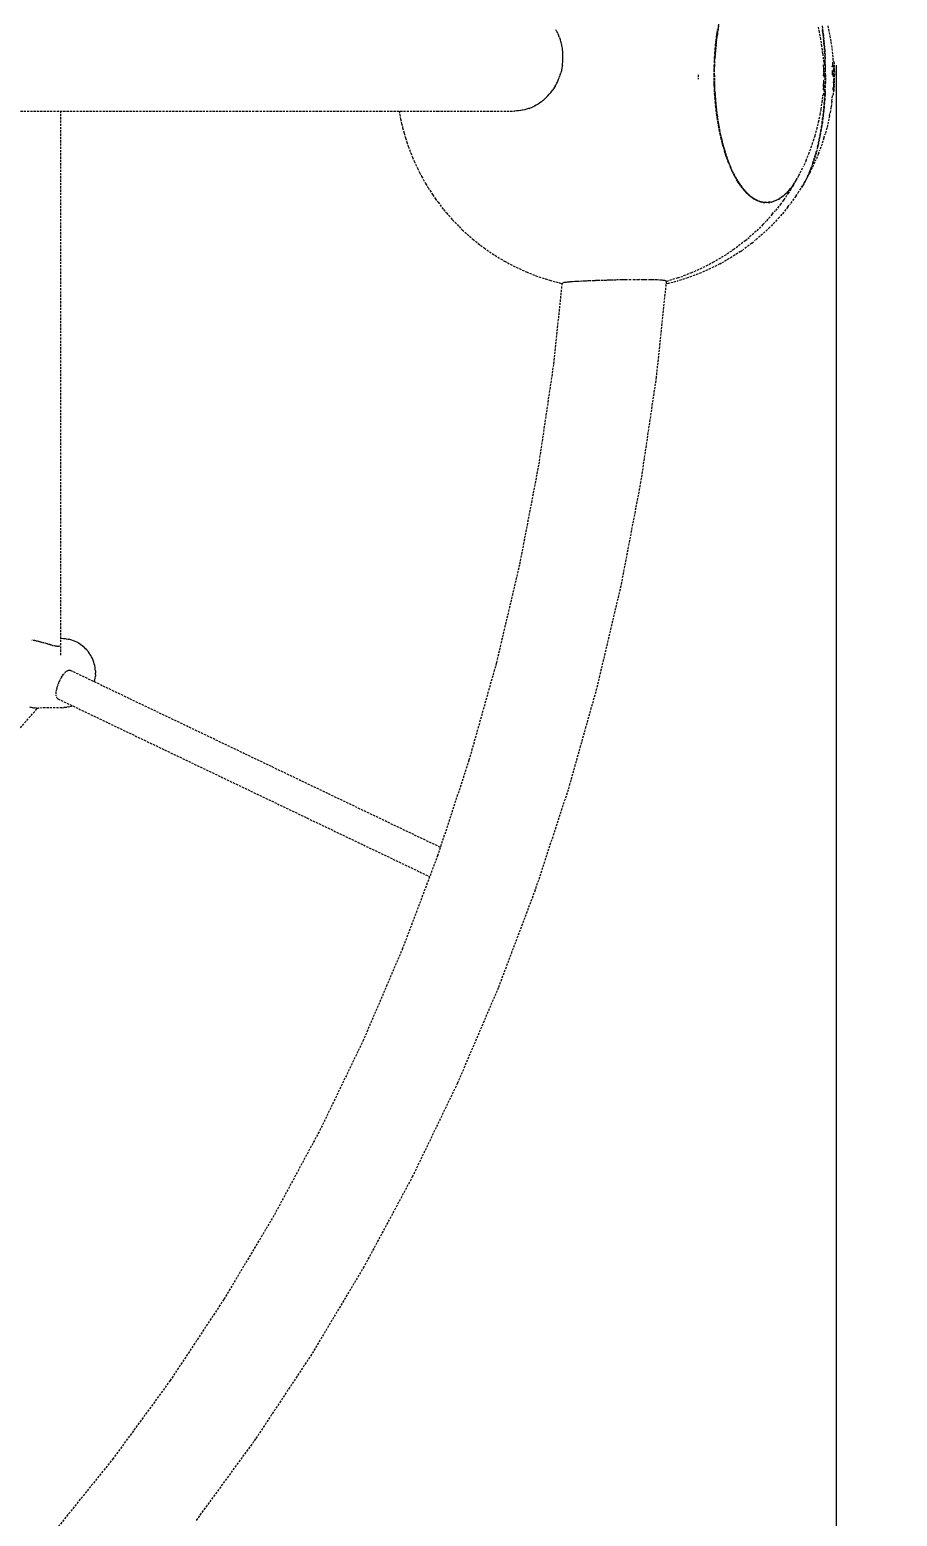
# Model space of a CAD drawing. Header units: millimetres. Extents: x -3308 to 2964, y -3155 to 3173.
# Drawn here: x 1094 to 1597, y -449 to 413 of the extents above; entities that cross this region are included whole.
import ezdxf

# ---------------------------------------------------------------- set-up
doc = ezdxf.new("R2010")
doc.units = ezdxf.units.MM
doc.linetypes.add('HIDDEN', pattern=[1.905, 1.27, -0.635])
for name, color, linetype in [('DIKOM_ЗОНА', 90, 'Continuous'), ('DIKOM_ОБЪЕКТ', 7, 'Continuous'), ('DIKOM_РАЗМЕР_ЗОНА', 7, 'Continuous'), ('DIKOM_РАЗМЕР_ОБЪЕКТА', 7, 'Continuous')]:
    doc.layers.add(name, color=color, linetype=linetype)
doc.styles.add('style1', font='arialbd.ttf', dxfattribs={"width": 0.8})
doc.dimstyles.new('1-50', dxfattribs={"dimtxt": 300, "dimasz": 200, "dimexe": 100, "dimexo": 0, "dimgap": 100, "dimtad": 1, "dimtxsty": 'style1', "dimcen": 200, "dimclrd": 7, "dimclre": 7, "dimclrt": 7, "dimadec": 1, "dimazin": 2, "dimtfac": 1, "dimtmove": 0, "dimatfit": 2, "dimfxl": 0, "dimlwd": 25, "dimlwe": 18, "dimarcsym": 0})

# ---------------------------------------------------------------- blocks, each defined once
blk = doc.blocks.new('*D0')
at = {"layer": 'Defpoints', "color": 0, "transparency": 16777216}
for p in [(-968.9, 402.92), (1561.37, 392.26), (1561.37, -1613.65)]:
    blk.add_point(p, dxfattribs=at)
at = {"layer": 'DIKOM_РАЗМЕР_ОБЪЕКТА', "color": 7, "lineweight": 18, "transparency": 16777216}
for p, q in [((-968.9, 402.92), (-968.9, -1713.65)), ((1561.37, 392.26), (1561.37, -1713.65))]:
    blk.add_line(p, q, dxfattribs=at)
at = {"layer": 'DIKOM_РАЗМЕР_ОБЪЕКТА', "color": 7, "lineweight": 25, "transparency": 16777216}
blk.add_line((-768.9, -1613.65), (1361.37, -1613.65), dxfattribs=at)
at = {"layer": 'DIKOM_РАЗМЕР_ОБЪЕКТА', "color": 7, "transparency": 16777216}
for points in [[(-768.9, -1580.32), (-768.9, -1646.99), (-968.9, -1613.65)], [(1361.37, -1580.32), (1361.37, -1646.99), (1561.37, -1613.65)]]:
    blk.add_solid(points, dxfattribs=at)
at = {"layer": 'DIKOM_РАЗМЕР_ОБЪЕКТА', "color": 7, "transparency": 16777216, "insert": (296.24, -1334.83), "char_height": 300, "attachment_point": 5, "style": 'style1'}
blk.add_mtext('{\\fArial|b0|i0|c204|p34;\\H1.16667x;2530}', dxfattribs=at)
blk = doc.blocks.new('*D3')
at = {"layer": 'Defpoints', "color": 0, "transparency": 16777216}
for p in [(-2475.08, 396.49), (2964.22, 270.49), (2964.22, -3054.54)]:
    blk.add_point(p, dxfattribs=at)
at = {"layer": 'DIKOM_РАЗМЕР_ЗОНА', "color": 7, "lineweight": 18, "transparency": 16777216}
for p, q in [((-2475.08, 396.49), (-2475.08, -3154.54)), ((2964.22, 270.49), (2964.22, -3154.54))]:
    blk.add_line(p, q, dxfattribs=at)
at = {"layer": 'DIKOM_РАЗМЕР_ЗОНА', "color": 7, "lineweight": 25, "transparency": 16777216}
blk.add_line((-2275.08, -3054.54), (2764.22, -3054.54), dxfattribs=at)
at = {"layer": 'DIKOM_РАЗМЕР_ЗОНА', "color": 7, "transparency": 16777216}
for points in [[(-2275.08, -3021.21), (-2275.08, -3087.88), (-2475.08, -3054.54)], [(2764.22, -3021.21), (2764.22, -3087.88), (2964.22, -3054.54)]]:
    blk.add_solid(points, dxfattribs=at)
at = {"layer": 'DIKOM_РАЗМЕР_ЗОНА', "color": 7, "transparency": 16777216, "insert": (244.57, -2775.84), "char_height": 300, "attachment_point": 5, "style": 'style1'}
blk.add_mtext('{\\fArial|b0|i0|c204|p34;\\H1.16667x;5440}', dxfattribs=at)

msp = doc.modelspace()

# ---------------------------------------------------------------- linework, layer by layer
at = {"layer": 'DIKOM_ЗОНА', "color": 3, "lineweight": 15}
msp.add_lwpolyline([(693.692, -2363.404, 0.3679002), (2964.216, 270.488), (2964.216, 516.8, 0.3679002), (693.692, 3150.693, 0.0687424), (35.058, 3150.693, 0.2995804), (-2457.405, 582.584, 0.0938746), (-2457.817, 210.366, 0.3002322), (35.058, -2363.404, 0.0687424)], format="xyb", close=True, dxfattribs=at)
at = {"layer": 'DIKOM_ОБЪЕКТ', "color": 7, "linetype": 'HIDDEN', "lineweight": 15}
for p, q in [((1493.26, 415.943), (1492.502, 411.257)), ((1493.235, 415.018), (1492.54, 410.572)), ((1551.751, 411.276), (1551.032, 414.703)), ((1553.24, 415.018), (1553.844, 410.572)), ((1556.547, 414.984), (1557.78, 409.128)), ((1399.368, 412.012), (1398.968, 412.787)), ((1399.619, 411.552), (1399.368, 412.012)), ((1400.128, 410.617), (1399.619, 411.552)), ((1400.701, 409.275), (1400.128, 410.617)), ((1400.94, 408.715), (1400.701, 409.275)), ((1401.122, 408.29), (1400.94, 408.715)), ((1401.566, 406.898), (1401.122, 408.29)), ((1401.895, 405.867), (1401.566, 406.898)), ((1401.948, 405.626), (1401.895, 405.867)), ((1402.242, 404.437), (1401.948, 405.626)), ((1491.875, 406.452), (1491.386, 401.552)), ((1491.954, 405.935), (1491.48, 401.05)), ((1491.526, 403.955), (1491.78, 406.34)), ((1491.78, 406.34), (1492.067, 408.701)), ((1492.502, 411.257), (1491.875, 406.452)), ((1492.54, 410.572), (1491.954, 405.935)), ((1492.067, 408.701), (1492.387, 411.041)), ((1492.387, 411.041), (1492.748, 413.379)), ((1552.531, 407.277), (1551.751, 411.276)), ((1553.172, 403.133), (1552.531, 407.277)), ((1553.718, 411.041), (1553.405, 413.379)), ((1553.997, 408.702), (1553.718, 411.041)), ((1553.844, 410.572), (1554.354, 405.935)), ((1554.245, 406.34), (1553.997, 408.702)), ((1554.466, 403.955), (1554.245, 406.34)), ((1554.354, 405.935), (1554.765, 401.05)), ((1557.78, 409.128), (1558.393, 405.612)), ((1558.393, 405.612), (1558.901, 401.967)), ((1402.329, 404.086), (1402.242, 404.437)), ((1402.506, 403.366), (1402.329, 404.086)), ((1402.728, 401.909), (1402.507, 403.366)), ((1402.897, 400.807), (1402.728, 401.909)), ((1402.986, 399.338), (1402.897, 400.807)), ((1403.037, 398.745), (1402.99, 399.278)), ((1403.085, 398.209), (1403.037, 398.745)), ((1403.086, 396.786), (1403.085, 398.209)), ((1403.088, 395.683), (1403.086, 396.786)), ((1491.033, 396.582), (1490.822, 391.579)), ((1490.844, 394.169), (1490.964, 396.652)), ((1490.964, 396.652), (1491.119, 399.111)), ((1491.386, 401.552), (1491.033, 396.582)), ((1491.119, 399.111), (1491.306, 401.545)), ((1491.48, 401.05), (1491.146, 396.138)), ((1491.306, 401.545), (1491.526, 403.955)), ((1553.668, 398.873), (1553.172, 403.133)), ((1553.668, 398.873), (1554.025, 394.561)), ((1553.881, 396.305), (1554.204, 396.33)), ((1554.657, 401.545), (1554.466, 403.955)), ((1554.82, 399.111), (1554.657, 401.545)), ((1554.765, 401.05), (1555.056, 396.138)), ((1554.954, 396.652), (1554.82, 399.111)), ((1555.06, 394.169), (1554.954, 396.652)), ((1558.901, 401.967), (1559.3, 398.217)), ((1559.3, 398.217), (1559.586, 394.405)), ((1401.42, 386.572), (1401.868, 387.914)), ((1402.141, 389.059), (1401.868, 387.914)), ((1402.477, 390.471), (1402.141, 389.059)), ((1402.646, 391.625), (1402.477, 390.471)), ((1402.732, 392.209), (1402.646, 391.625)), ((1402.732, 392.209), (1402.839, 392.933)), ((1402.863, 393.068), (1402.962, 394.221)), ((1402.962, 394.221), (1403.088, 395.683)), ((1490.678, 386.572), (1490.7, 389.129)), ((1490.7, 389.129), (1490.755, 391.661)), ((1490.751, 386.53), (1490.822, 391.579)), ((1490.755, 391.661), (1490.844, 394.169)), ((1490.888, 386.53), (1490.952, 391.304)), ((1490.952, 391.304), (1491.146, 396.138)), ((1554.273, 394.558), (1553.876, 394.563)), ((1554.227, 389.614), (1554.131, 392.375)), ((1554.139, 392.351), (1554.639, 392.375)), ((1554.206, 390.474), (1554.139, 392.351)), ((1554.206, 390.474), (1554.217, 389.907)), ((1554.264, 386.53), (1554.23, 389.459)), ((1554.238, 388.797), (1554.282, 386.53)), ((1554.414, 395.195), (1554.457, 394.558)), ((1554.528, 394.554), (1554.524, 393.865)), ((1554.582, 393.468), (1554.527, 394.441)), ((1554.639, 392.375), (1554.582, 393.468)), ((1555.225, 391.304), (1555.056, 396.138)), ((1555.136, 391.661), (1555.06, 394.169)), ((1555.184, 389.129), (1555.136, 391.661)), ((1555.203, 386.573), (1555.184, 389.129)), ((1555.28, 386.53), (1555.225, 391.304)), ((1559.168, 391.569), (1559.155, 391.095)), ((1559.156, 389.189), (1559.179, 387.86)), ((1559.168, 391.569), (1559.188, 392.03)), ((1559.179, 387.86), (1559.186, 386.53)), ((1559.212, 392.472), (1559.188, 392.03)), ((1559.243, 392.876), (1559.212, 392.472)), ((1559.28, 393.246), (1559.243, 392.876)), ((1559.322, 393.572), (1559.28, 393.246)), ((1559.421, 394.083), (1559.369, 393.852)), ((1559.95, 394.406), (1559.598, 394.406)), ((1559.837, 392.185), (1560.166, 392.201)), ((1559.837, 392.19), (1559.922, 389.907)), ((1559.922, 389.907), (1559.937, 389.369)), ((1559.97, 386.53), (1559.922, 389.907)), ((1559.97, 386.53), (1559.937, 389.369)), ((1560.11, 394.405), (1560.233, 392.269)), ((1560.166, 392.201), (1560.259, 389.578)), ((1560.337, 389.355), (1560.233, 392.269)), ((1560.264, 389.37), (1560.297, 386.53)), ((1560.337, 389.355), (1560.369, 386.53)), ((1398.162, 379.492), (1397.539, 378.464)), ((1398.572, 380.171), (1398.162, 379.492)), ((1398.572, 380.171), (1398.89, 380.673)), ((1398.89, 380.673), (1399.441, 381.742)), ((1399.441, 381.742), (1400.087, 382.995)), ((1400.114, 383.063), (1400.534, 384.099)), ((1400.534, 384.099), (1401.068, 385.415)), ((1401.068, 385.415), (1401.412, 386.546)), ((1481.411, 386.572), (1481.421, 384.202)), ((1490.678, 386.572), (1490.687, 384.167)), ((1490.729, 381.776), (1490.687, 384.167)), ((1490.769, 380.527), (1490.729, 381.776)), ((1490.823, 381.471), (1490.751, 386.53)), ((1490.804, 379.397), (1490.769, 380.527)), ((1490.911, 377.031), (1490.804, 379.397)), ((1490.823, 381.471), (1491.035, 376.457)), ((1490.888, 386.53), (1490.949, 381.856)), ((1491.001, 380.527), (1490.949, 381.856)), ((1491.132, 377.172), (1491.001, 380.527)), ((1553.766, 386.53), (1554.264, 386.53)), ((1553.899, 386.53), (1554.119, 386.53)), ((1553.978, 377.955), (1554.134, 380.757)), ((1554.126, 380.609), (1553.992, 377.991)), ((1554.134, 380.757), (1554.23, 383.581)), ((1554.209, 382.24), (1554.135, 380.797)), ((1554.209, 382.24), (1554.243, 383.581)), ((1554.23, 383.581), (1554.512, 383.581)), ((1554.264, 386.53), (1554.553, 386.53)), ((1554.278, 386.53), (1554.269, 385.061)), ((1554.282, 386.53), (1554.269, 385.061)), ((1554.278, 386.53), (1554.778, 386.53)), ((1554.77, 385.055), (1554.743, 383.581)), ((1554.778, 386.53), (1554.77, 385.055)), ((1555, 377.031), (1555.094, 379.397)), ((1555.067, 377.172), (1555.227, 381.856)), ((1555.094, 379.397), (1555.159, 381.776)), ((1555.159, 381.776), (1555.195, 384.167)), ((1555.203, 386.573), (1555.195, 384.167)), ((1555.28, 386.53), (1555.227, 381.856)), ((1559.462, 386.53), (1559.458, 385.796)), ((1559.658, 377.867), (1559.743, 379.136)), ((1559.892, 382.185), (1559.743, 379.136)), ((1559.835, 381.037), (1560.173, 381.022)), ((1559.835, 381.035), (1560.114, 381.022)), ((1559.892, 382.185), (1559.914, 382.858)), ((1559.97, 386.53), (1559.914, 382.858)), ((1559.961, 378.317), (1560.046, 379.679)), ((1560.218, 380.373), (1560.036, 377.441)), ((1560.046, 379.679), (1560.114, 381.022)), ((1560.252, 383.216), (1560.173, 381.022)), ((1560.218, 380.373), (1560.332, 383.461)), ((1560.252, 383.216), (1560.266, 383.772)), ((1560.297, 386.53), (1560.266, 383.772)), ((1560.332, 383.461), (1560.369, 386.53)), ((1390.658, 371.094), (1389.625, 370.375)), ((1390.657, 371.094), (1391.233, 371.582)), ((1391.578, 371.866), (1391.233, 371.582)), ((1392.578, 372.687), (1391.578, 371.866)), ((1393.432, 373.535), (1392.578, 372.687)), ((1393.606, 373.708), (1393.432, 373.535)), ((1393.606, 373.708), (1394.379, 374.456)), ((1394.38, 374.456), (1395.169, 375.372)), ((1395.169, 375.372), (1396.043, 376.386)), ((1396.043, 376.386), (1396.741, 377.363)), ((1396.741, 377.363), (1397.167, 377.958)), ((1397.54, 378.464), (1397.167, 377.958)), ((1491.052, 374.679), (1490.911, 377.031)), ((1491.035, 376.457), (1491.388, 371.476)), ((1491.225, 372.339), (1491.052, 374.679)), ((1491.132, 377.172), (1491.442, 372.471)), ((1491.432, 370.013), (1491.225, 372.339)), ((1491.388, 371.476), (1491.88, 366.566)), ((1491.442, 372.471), (1491.876, 367.83)), ((1552.675, 366.724), (1553.271, 370.71)), ((1553.271, 370.71), (1553.73, 374.787)), ((1553.828, 374.788), (1553.356, 374.783)), ((1554.161, 374.786), (1553.897, 374.79)), ((1553.978, 377.955), (1554.206, 377.953)), ((1553.992, 377.991), (1554.479, 377.955)), ((1554.458, 377.954), (1554.206, 377.953)), ((1554.228, 374.789), (1554.358, 376.367)), ((1554.479, 377.955), (1554.358, 376.367)), ((1554.798, 372.471), (1554.421, 367.83)), ((1554.548, 370.013), (1554.728, 372.339)), ((1554.728, 372.339), (1554.878, 374.679)), ((1555.067, 377.172), (1554.798, 372.471)), ((1554.878, 374.679), (1555, 377.031)), ((1558.936, 371.333), (1558.438, 367.798)), ((1558.936, 371.333), (1559.325, 374.941)), ((1559.295, 374.941), (1559.507, 374.942)), ((1559.659, 377.89), (1559.991, 377.867)), ((1559.689, 378.335), (1559.961, 378.317)), ((1559.82, 374.941), (1560.036, 377.441)), ((1560.007, 378.092), (1559.991, 377.867)), ((1560.007, 378.092), (1560.022, 378.318)), ((1060.099, 365.684), (1103.939, 365.684)), ((1103.939, 365.684), (1146.166, 365.684)), ((1111.966, 50.346), (1111.966, 365.684)), ((1146.166, 365.684), (1186.694, 365.684)), ((1186.694, 365.684), (1225.441, 365.684)), ((1225.441, 365.684), (1262.329, 365.684)), ((1262.329, 365.684), (1297.283, 365.684)), ((1297.283, 365.684), (1330.232, 365.684)), ((1308.103, 365.684), (1308.431, 363.751)), ((1308.431, 363.751), (1308.95, 361.1)), ((1330.232, 365.684), (1361.111, 365.684)), ((1361.111, 365.684), (1375.045, 365.684)), ((1376.251, 365.741), (1375.047, 365.684)), ((1377.393, 365.795), (1376.249, 365.741)), ((1378.402, 365.942), (1377.394, 365.795)), ((1379.519, 366.106), (1378.571, 365.967)), ((1380.883, 366.418), (1379.707, 366.133)), ((1382.03, 366.697), (1380.883, 366.418)), ((1383.157, 367.09), (1382.03, 366.697)), ((1383.439, 367.189), (1383.157, 367.09)), ((1383.439, 367.189), (1384.284, 367.482)), ((1384.284, 367.482), (1385.349, 367.97)), ((1386.498, 368.481), (1385.371, 367.979)), ((1387.554, 369.077), (1386.556, 368.514)), ((1388.639, 369.689), (1387.554, 369.077)), ((1389.625, 370.375), (1388.639, 369.689)), ((1491.671, 367.7), (1491.432, 370.013)), ((1491.943, 365.4), (1491.671, 367.7)), ((1491.876, 367.83), (1492.412, 363.412)), ((1491.88, 366.566), (1492.509, 361.752)), ((1492.248, 363.109), (1491.943, 365.4)), ((1492.592, 360.803), (1492.248, 363.109)), ((1492.412, 363.412), (1493.045, 359.173)), ((1551.249, 359.279), (1552.094, 363.536)), ((1552.094, 363.536), (1552.675, 366.724)), ((1553.956, 363.412), (1553.405, 359.173)), ((1553.54, 360.803), (1553.839, 363.109)), ((1553.839, 363.109), (1554.104, 365.4)), ((1554.421, 367.83), (1553.956, 363.412)), ((1554.104, 365.4), (1554.341, 367.7)), ((1554.341, 367.7), (1554.548, 370.013)), ((1557.578, 363.028), (1556.841, 359.323)), ((1557.578, 363.028), (1557.838, 364.389)), ((1558.438, 367.798), (1557.838, 364.389)), ((1308.95, 361.1), (1309.525, 358.518)), ((1309.525, 358.518), (1310.155, 356.013)), ((1310.155, 356.013), (1311.002, 352.914)), ((1492.509, 361.752), (1493.27, 357.06)), ((1492.973, 358.487), (1492.592, 360.803)), ((1493.389, 356.173), (1492.973, 358.487)), ((1493.045, 359.173), (1493.789, 355.006)), ((1493.27, 357.06), (1494.159, 352.517)), ((1493.837, 353.875), (1493.389, 356.173)), ((1493.789, 355.006), (1494.641, 350.945)), ((1494.316, 351.606), (1493.837, 353.875)), ((1549.145, 351.341), (1550.264, 355.205)), ((1550.264, 355.205), (1551.249, 359.279)), ((1552.759, 355.007), (1552.019, 350.945)), ((1552.042, 351.606), (1552.458, 353.875)), ((1552.458, 353.875), (1552.848, 356.173)), ((1553.405, 359.173), (1552.759, 355.007)), ((1552.848, 356.173), (1553.209, 358.487)), ((1553.209, 358.487), (1553.54, 360.803)), ((1555.999, 355.8), (1555.057, 352.48)), ((1556.841, 359.323), (1555.999, 355.8)), ((1311.002, 352.914), (1311.754, 350.248)), ((1311.754, 350.248), (1312.562, 347.681)), ((1312.562, 347.681), (1313.424, 345.221)), ((1313.424, 345.221), (1314.814, 341.525)), ((1494.159, 352.517), (1495.172, 348.135)), ((1494.822, 349.378), (1494.316, 351.606)), ((1494.641, 350.945), (1495.601, 346.987)), ((1495.352, 347.205), (1494.822, 349.378)), ((1495.172, 348.135), (1495.903, 345.425)), ((1495.905, 345.101), (1495.352, 347.205)), ((1495.601, 346.987), (1496.671, 343.152)), ((1495.903, 345.424), (1496.307, 343.925)), ((1495.905, 345.101), (1496.478, 343.077)), ((1546.97, 344.565), (1548.293, 348.513)), ((1548.293, 348.513), (1549.145, 351.341)), ((1550.661, 345.101), (1550.164, 343.077)), ((1551.184, 346.987), (1550.255, 343.152)), ((1550.661, 345.101), (1551.142, 347.205)), ((1551.142, 347.205), (1551.603, 349.378)), ((1552.019, 350.945), (1551.184, 346.987)), ((1551.603, 349.378), (1552.042, 351.606)), ((1553.229, 346.493), (1552.011, 343.223)), ((1554.346, 350.032), (1553.229, 346.493)), ((1554.346, 350.032), (1555.057, 352.48)), ((1314.814, 341.525), (1315.809, 338.968)), ((1315.809, 338.968), (1316.858, 336.542)), ((1316.858, 336.542), (1318.723, 332.575)), ((1496.307, 343.925), (1497.557, 339.914)), ((1497.074, 341.13), (1496.478, 343.077)), ((1496.671, 343.152), (1497.84, 339.478)), ((1497.701, 339.23), (1497.074, 341.13)), ((1497.557, 339.914), (1498.915, 336.123)), ((1498.356, 337.381), (1497.701, 339.23)), ((1497.84, 339.478), (1499.105, 335.985)), ((1499.037, 335.586), (1498.356, 337.381)), ((1498.915, 336.123), (1500.376, 332.567)), ((1543.968, 337.014), (1542.27, 333.347)), ((1543.968, 337.014), (1545.521, 340.889)), ((1545.521, 340.889), (1546.97, 344.565)), ((1547.822, 333.347), (1549.768, 337.51)), ((1547.94, 335.586), (1548.532, 337.382)), ((1549.239, 339.478), (1548.14, 335.985)), ((1548.532, 337.382), (1549.101, 339.23)), ((1549.101, 339.23), (1549.646, 341.13)), ((1550.255, 343.152), (1549.239, 339.478)), ((1549.646, 341.13), (1550.164, 343.077)), ((1551.127, 340.889), (1549.768, 337.51)), ((1551.127, 340.889), (1552.011, 343.223)), ((1318.723, 332.575), (1319.91, 330.104)), ((1319.91, 330.104), (1321.148, 327.788)), ((1321.148, 327.788), (1323.489, 323.629)), ((1499.037, 335.586), (1499.742, 333.847)), ((1499.105, 335.985), (1500.464, 332.678)), ((1500.467, 332.168), (1499.742, 333.847)), ((1500.376, 332.567), (1501.933, 329.263)), ((1501.911, 329.578), (1500.464, 332.678)), ((1501.211, 330.554), (1500.467, 332.168)), ((1501.211, 330.554), (1501.97, 329.006)), ((1501.911, 329.578), (1503.451, 326.684)), ((1501.933, 329.263), (1503.577, 326.226)), ((1502.742, 327.53), (1501.97, 329.006)), ((1502.742, 327.53), (1503.524, 326.127)), ((1538.193, 325.512), (1539.725, 328.227)), ((1539.725, 328.227), (1542.27, 333.347)), ((1542.941, 323.996), (1546.247, 330.026)), ((1544.722, 327.53), (1544.042, 326.127)), ((1545.702, 329.578), (1544.365, 326.684)), ((1544.722, 327.53), (1545.392, 329.006)), ((1546.052, 330.554), (1545.392, 329.006)), ((1545.702, 329.578), (1546.96, 332.678)), ((1546.052, 330.554), (1546.698, 332.168)), ((1546.247, 330.026), (1547.822, 333.347)), ((1546.698, 332.168), (1547.328, 333.847)), ((1548.14, 335.985), (1546.96, 332.678)), ((1547.94, 335.586), (1547.328, 333.847)), ((1323.489, 323.629), (1324.866, 321.321)), ((1324.866, 321.321), (1327.585, 317.187)), ((1503.451, 326.684), (1505.089, 323.995)), ((1504.324, 324.789), (1503.524, 326.127)), ((1503.577, 326.226), (1505.302, 323.471)), ((1505.143, 323.514), (1504.324, 324.789)), ((1505.089, 323.995), (1506.802, 321.566)), ((1505.143, 323.514), (1505.981, 322.303)), ((1505.302, 323.471), (1507.099, 321.007)), ((1506.836, 321.158), (1505.981, 322.303)), ((1506.802, 321.566), (1508.556, 319.437)), ((1506.836, 321.158), (1507.705, 320.081)), ((1507.099, 321.007), (1508.963, 318.847)), ((1508.587, 319.073), (1507.705, 320.081)), ((1508.556, 319.437), (1510.371, 317.583)), ((1508.587, 319.073), (1509.481, 318.136)), ((1508.963, 318.847), (1510.884, 317)), ((1531.544, 317.206), (1533.263, 318.882)), ((1532.445, 317.976), (1533.322, 318.879)), ((1533.263, 318.882), (1534.937, 320.811)), ((1534.188, 319.85), (1533.322, 318.879)), ((1535.191, 320.441), (1533.747, 318.284)), ((1534.188, 319.85), (1535.04, 320.889)), ((1536.591, 323.03), (1534.937, 320.811)), ((1535.878, 321.993), (1535.04, 320.889)), ((1536.588, 322.779), (1535.191, 320.441)), ((1536.7, 323.162), (1535.878, 321.993)), ((1536.588, 322.779), (1538.171, 325.478)), ((1536.591, 323.03), (1538.193, 325.512)), ((1536.7, 323.162), (1537.506, 324.395)), ((1538.085, 325.344), (1537.506, 324.395)), ((1538.295, 325.688), (1539.069, 327.045)), ((1539.256, 327.395), (1539.069, 327.045)), ((1539.328, 318.284), (1541.907, 322.303)), ((1541.453, 321.566), (1541.274, 321.316)), ((1541.843, 322.204), (1541.453, 321.566)), ((1542.635, 323.514), (1541.907, 322.303)), ((1542.941, 323.996), (1542.059, 322.556)), ((1542.635, 323.514), (1543.347, 324.79)), ((1544.365, 326.684), (1542.941, 323.996)), ((1543.347, 324.79), (1544.042, 326.127)), ((1327.585, 317.187), (1329.1, 314.924)), ((1329.1, 314.924), (1330.662, 312.857)), ((1330.662, 312.857), (1333.836, 308.665)), ((1510.386, 317.272), (1509.481, 318.136)), ((1510.371, 317.583), (1512.277, 315.985)), ((1511.298, 316.483), (1510.386, 317.272)), ((1510.884, 317), (1512.853, 315.476)), ((1511.298, 316.483), (1512.221, 315.768)), ((1513.163, 315.122), (1512.221, 315.768)), ((1512.277, 315.985), (1514.247, 314.686)), ((1512.853, 315.476), (1514.861, 314.281)), ((1513.163, 315.122), (1514.123, 314.544)), ((1515.096, 314.036), (1514.123, 314.544)), ((1514.247, 314.686), (1516.241, 313.717)), ((1514.861, 314.281), (1516.897, 313.425)), ((1515.096, 314.036), (1516.079, 313.601)), ((1517.068, 313.24), (1516.079, 313.601)), ((1516.241, 313.717), (1518.249, 313.077)), ((1516.897, 313.425), (1518.249, 313.077)), ((1517.068, 313.24), (1518.06, 312.955)), ((1519.05, 312.748), (1518.06, 312.955)), ((1518.953, 312.908), (1518.249, 313.077)), ((1518.249, 313.077), (1520.207, 312.771)), ((1518.953, 312.908), (1520.207, 312.771)), ((1519.05, 312.748), (1520.035, 312.621)), ((1521.011, 312.574), (1520.035, 312.621)), ((1521.02, 312.735), (1520.207, 312.771)), ((1520.207, 312.771), (1522.114, 312.77)), ((1521.986, 312.612), (1521.011, 312.574)), ((1521.02, 312.735), (1522.114, 312.77)), ((1521.986, 312.612), (1522.968, 312.733)), ((1522.114, 312.77), (1524.033, 313.066)), ((1523.087, 312.905), (1522.114, 312.77)), ((1523.954, 312.935), (1522.968, 312.733)), ((1523.087, 312.905), (1524.033, 313.066)), ((1523.954, 312.935), (1524.94, 313.215)), ((1524.033, 313.066), (1525.957, 313.664)), ((1525.922, 313.57), (1524.94, 313.215)), ((1525.922, 313.57), (1526.897, 313.998)), ((1525.957, 313.664), (1527.858, 314.56)), ((1529.299, 311.963), (1526.07, 307.814)), ((1527.862, 314.495), (1526.897, 313.998)), ((1527.858, 314.56), (1529.733, 315.75)), ((1527.862, 314.495), (1528.812, 315.06)), ((1529.744, 315.689), (1528.812, 315.06)), ((1530.88, 314.054), (1529.299, 311.963)), ((1529.733, 315.75), (1531.544, 317.206)), ((1530.656, 316.381), (1529.744, 315.689)), ((1530.656, 316.381), (1531.555, 317.143)), ((1533.747, 318.284), (1530.88, 314.054)), ((1532.445, 317.976), (1531.555, 317.143)), ((1533.45, 310.076), (1534.861, 311.963)), ((1538.034, 316.314), (1534.861, 311.963)), ((1538.034, 316.314), (1539.328, 318.284)), ((1333.836, 308.665), (1335.531, 306.695)), ((1335.531, 306.695), (1339.054, 302.614)), ((1339.054, 302.614), (1342.825, 298.762)), ((1518.939, 299.929), (1520.781, 301.789)), ((1524.357, 305.822), (1520.781, 301.789)), ((1524.357, 305.822), (1526.07, 307.814)), ((1528.404, 304.051), (1524.55, 299.929)), ((1529.928, 305.822), (1528.404, 304.051)), ((1533.45, 310.076), (1529.928, 305.822)), ((1342.825, 298.762), (1344.732, 296.837)), ((1344.732, 296.837), (1348.82, 293.145)), ((1348.82, 293.145), (1350.846, 291.395)), ((1515.035, 296.043), (1510.9, 292.403)), ((1518.75, 294.348), (1514.355, 290.641)), ((1518.939, 299.929), (1515.035, 296.043)), ((1522.918, 298.307), (1518.75, 294.348)), ((1524.55, 299.929), (1522.918, 298.307)), ((1350.846, 291.395), (1355.23, 287.894)), ((1355.23, 287.894), (1357.367, 286.351)), ((1357.367, 286.351), (1362.025, 283.066)), ((1502.278, 285.64), (1497.579, 282.415)), ((1505.982, 284.363), (1501.052, 281.097)), ((1504.43, 287.194), (1502.278, 285.64)), ((1508.858, 290.641), (1504.43, 287.194)), ((1505.982, 284.363), (1507.878, 285.64)), ((1512.551, 289.141), (1507.878, 285.64)), ((1508.858, 290.641), (1510.9, 292.403)), ((1512.551, 289.141), (1514.355, 290.641)), ((1362.025, 283.066), (1366.869, 280.064)), ((1366.869, 280.064), (1369.173, 278.717)), ((1369.173, 278.717), (1374.248, 275.97)), ((1374.248, 275.97), (1379.476, 273.524)), ((1490.382, 278.117), (1485.274, 275.433)), ((1493.911, 277.059), (1488.59, 274.349)), ((1492.698, 279.472), (1490.382, 278.117)), ((1497.579, 282.415), (1492.698, 279.472)), ((1493.911, 277.059), (1495.946, 278.117)), ((1501.052, 281.097), (1495.946, 278.117)), ((1379.476, 273.524), (1381.917, 272.422)), ((1381.917, 272.422), (1387.329, 270.263)), ((1387.329, 270.263), (1392.859, 268.421)), ((1392.859, 268.421), (1395.407, 267.603)), ((1395.407, 267.603), (1401.071, 266.072)), ((1416.098, 267.105), (1414.371, 267.054)), ((1416.598, 267.153), (1416.295, 267.124)), ((1417.174, 267.187), (1416.598, 267.153)), ((1418.659, 267.275), (1417.174, 267.187)), ((1418.961, 267.294), (1418.659, 267.275)), ((1421.127, 267.355), (1418.961, 267.294)), ((1421.428, 267.363), (1421.127, 267.355)), ((1421.832, 267.363), (1421.428, 267.363)), ((1423.184, 267.44), (1421.833, 267.363)), ((1423.695, 267.469), (1423.184, 267.44)), ((1423.993, 267.486), (1423.695, 267.469)), ((1426.334, 267.55), (1423.993, 267.486)), ((1426.623, 267.558), (1426.334, 267.55)), ((1428.128, 267.556), (1426.623, 267.558)), ((1428.623, 267.583), (1428.128, 267.556)), ((1429.021, 267.604), (1428.623, 267.583)), ((1429.303, 267.619), (1429.021, 267.604)), ((1430.331, 267.644), (1429.303, 267.619)), ((1431.745, 267.702), (1430.331, 267.644)), ((1432.014, 267.713), (1431.745, 267.702)), ((1433.681, 267.741), (1432.014, 267.713)), ((1434.472, 267.754), (1433.681, 267.741)), ((1434.727, 267.758), (1434.472, 267.754)), ((1435.002, 267.756), (1434.728, 267.758)), ((1437.19, 267.845), (1435.002, 267.756)), ((1437.431, 267.854), (1437.19, 267.845)), ((1438.42, 267.867), (1437.431, 267.854)), ((1439.865, 267.886), (1438.42, 267.867)), ((1440.091, 267.889), (1439.865, 267.886)), ((1442.471, 267.851), (1440.091, 267.889)), ((1445.014, 267.924), (1443.041, 267.848)), ((1447.019, 267.947), (1445.213, 267.931)), ((1447.452, 267.951), (1447.019, 267.947)), ((1449.759, 267.902), (1447.635, 267.952)), ((1450.354, 267.872), (1449.929, 267.898)), ((1450.882, 267.871), (1450.354, 267.872)), ((1451.812, 267.871), (1450.882, 267.871)), ((1453.954, 267.875), (1452.09, 267.88)), ((1454.475, 267.856), (1454.098, 267.874)), ((1455.501, 267.807), (1454.475, 267.856)), ((1455.797, 267.816), (1455.501, 267.807)), ((1457.46, 267.797), (1455.928, 267.82)), ((1462.944, 267.096), (1457.082, 211.35)), ((1458.912, 267.703), (1457.721, 267.786)), ((1460.125, 267.651), (1459.187, 267.672)), ((1460.507, 267.621), (1460.213, 267.65)), ((1461.153, 267.559), (1460.507, 267.621)), ((1461.612, 267.467), (1461.23, 267.551)), ((1461.955, 267.456), (1461.612, 267.467)), ((1462.524, 267.363), (1462.017, 267.454)), ((1462.835, 267.205), (1462.57, 267.355)), ((1462.931, 266.976), (1464.019, 267.256)), ((1463.776, 265.793), (1469.607, 267.256)), ((1469.609, 269.043), (1464.019, 267.256)), ((1475.347, 269.043), (1469.607, 267.256)), ((1469.609, 269.043), (1472.126, 269.851)), ((1477.564, 271.944), (1472.126, 269.851)), ((1477.533, 269.851), (1475.347, 269.043)), ((1483.126, 271.944), (1477.533, 269.851)), ((1480.015, 273.051), (1477.564, 271.944)), ((1485.274, 275.433), (1480.015, 273.051)), ((1488.59, 274.349), (1483.126, 271.944)), ((1402.513, 265.93), (1397.557, 218.804)), ((1401.071, 266.072), (1402.496, 265.774)), ((1403.021, 266.081), (1402.779, 266.004)), ((1403.637, 266.214), (1403.277, 266.126)), ((1404.489, 266.332), (1403.759, 266.244)), ((1405.022, 266.368), (1404.648, 266.351)), ((1405.57, 266.44), (1405.022, 266.368)), ((1406.546, 266.512), (1405.764, 266.465)), ((1406.874, 266.561), (1406.546, 266.512)), ((1407.099, 266.594), (1406.874, 266.561)), ((1408.394, 266.711), (1407.099, 266.594)), ((1408.642, 266.733), (1408.394, 266.711)), ((1409.96, 266.793), (1408.642, 266.733)), ((1410.373, 266.812), (1410.105, 266.799)), ((1410.955, 266.817), (1410.373, 266.812)), ((1412.003, 266.9), (1410.955, 266.817)), ((1412.288, 266.923), (1412.003, 266.9)), ((1412.553, 266.935), (1412.288, 266.923)), ((1414.076, 267.035), (1412.554, 266.935)), ((1414.371, 267.054), (1414.076, 267.035)), ((1463.776, 265.793), (1462.784, 265.574)), ((1397.557, 218.804), (1388.932, 160.486)), ((1457.082, 211.35), (1448.093, 150.576)), ((1388.932, 160.486), (1377.876, 102.719)), ((1448.093, 150.576), (1436.572, 90.374)), ((1377.876, 102.719), (1364.416, 45.636)), ((1436.572, 90.374), (1422.544, 30.886)), ((1095.411, 59.075), (1095.181, 59.133)), ((1095.948, 58.955), (1096.191, 58.899)), ((1096.516, 58.826), (1096.245, 58.885)), ((1096.891, 58.723), (1096.594, 58.803)), ((1097.25, 58.639), (1096.9, 58.721)), ((1098.041, 58.442), (1097.645, 58.539)), ((1098.301, 58.387), (1098.041, 58.442)), ((1099.154, 58.17), (1098.475, 58.337)), ((1099.866, 57.981), (1099.322, 58.136)), ((1100.171, 57.907), (1099.885, 57.976)), ((1100.43, 57.845), (1100.171, 57.907)), ((1101.015, 57.683), (1100.611, 57.789)), ((1101.331, 57.601), (1101.015, 57.683)), ((1101.651, 57.53), (1101.349, 57.596)), ((1102.077, 57.411), (1101.853, 57.474)), ((1102.676, 57.253), (1102.208, 57.38)), ((1103.489, 57.029), (1102.997, 57.171)), ((1104.081, 56.879), (1103.615, 56.993)), ((1104.297, 56.816), (1104.082, 56.879)), ((1105.087, 56.586), (1104.505, 56.761)), ((1105.594, 56.457), (1105.112, 56.578)), ((1105.813, 56.39), (1105.594, 56.457)), ((1106.255, 56.271), (1105.87, 56.374)), ((1106.505, 56.193), (1106.255, 56.271)), ((1106.875, 56.094), (1106.636, 56.158)), ((1106.875, 56.094), (1107.172, 55.996)), ((1107.184, 55.992), (1107.808, 55.817)), ((1108.408, 55.653), (1108.131, 55.737)), ((1108.966, 55.519), (1108.418, 55.65)), ((1109.483, 55.432), (1108.976, 55.517)), ((1109.956, 55.391), (1109.491, 55.431)), ((1110.384, 55.395), (1109.964, 55.39)), ((1110.763, 55.444), (1110.39, 55.395)), ((1110.769, 55.445), (1111.09, 55.539)), ((1111.1, 55.542), (1111.375, 55.68)), ((1111.782, 56.065), (1111.902, 56.305)), ((1112.328, 60.105), (1111.966, 60.104)), ((1112.328, 60.105), (1113.553, 60.055)), ((1113.553, 60.055), (1114.562, 59.94)), ((1114.562, 59.94), (1115.226, 59.856)), ((1115.226, 59.856), (1116.223, 59.663)), ((1116.223, 59.663), (1116.868, 59.519)), ((1117.846, 59.25), (1116.868, 59.519)), ((1118.465, 59.047), (1117.846, 59.25)), ((1119.418, 58.707), (1118.465, 59.047)), ((1120.003, 58.449), (1119.418, 58.707)), ((1120.923, 58.04), (1120.003, 58.449)), ((1121.821, 57.561), (1120.923, 58.04)), ((1122.349, 57.26), (1121.821, 57.561)), ((1123.206, 56.721), (1122.349, 57.26)), ((1123.684, 56.378), (1123.206, 56.721)), ((1124.495, 55.786), (1123.684, 56.378)), ((1125.275, 55.132), (1124.495, 55.786)), ((1125.676, 54.768), (1125.275, 55.132)), ((1126.403, 54.072), (1125.676, 54.768)), ((1127.095, 53.322), (1126.403, 54.072)), ((1127.411, 52.952), (1127.095, 53.322)), ((1128.045, 52.172), (1127.411, 52.952)), ((1128.639, 51.344), (1128.045, 52.172)), ((1128.867, 50.986), (1128.639, 51.344)), ((1129.4, 50.143), (1128.867, 50.986)), ((1129.89, 49.259), (1129.4, 50.143)), ((1130.334, 48.34), (1129.89, 49.259)), ((1130.732, 47.387), (1130.334, 48.34)), ((1130.838, 47.128), (1130.732, 47.387)), ((1131.174, 46.183), (1130.838, 47.128)), ((1131.462, 45.214), (1131.174, 46.183)), ((1131.701, 44.225), (1131.462, 45.214)), ((1131.889, 43.22), (1131.701, 44.225)), ((1132.027, 42.203), (1131.889, 43.22)), ((1364.416, 45.636), (1348.583, -10.63)), ((1110.864, 34.294), (1111.154, 34.968)), ((1111.205, 35.067), (1111.472, 35.667)), ((1111.472, 35.667), (1111.598, 35.905)), ((1111.598, 35.905), (1111.764, 36.217)), ((1112.153, 36.969), (1111.924, 36.525)), ((1112.409, 37.393), (1112.169, 36.998)), ((1112.409, 37.393), (1112.52, 37.597)), ((1112.535, 37.623), (1112.899, 38.189)), ((1113.177, 38.593), (1112.914, 38.212)), ((1113.289, 38.767), (1113.654, 39.258)), ((1113.714, 39.327), (1114.019, 39.709)), ((1114.118, 39.816), (1114.396, 40.132)), ((1114.772, 40.502), (1114.434, 40.169)), ((1115.163, 40.812), (1114.785, 40.513)), ((1115.45, 40.987), (1115.176, 40.82)), ((1115.635, 41.093), (1115.955, 41.241)), ((1115.968, 41.247), (1116.371, 41.366)), ((1116.794, 41.426), (1116.385, 41.369)), ((1117.224, 41.422), (1116.809, 41.426)), ((1117.654, 41.355), (1117.239, 41.419)), ((1118.074, 41.23), (1117.804, 41.31)), ((1118.508, 41.041), (1118.087, 41.225)), ((1332.012, -61.085), (1118.514, 41.038)), ((1131.477, 34.837), (1131.544, 35.075)), ((1131.544, 35.075), (1131.766, 36.066)), ((1131.766, 36.066), (1131.939, 37.072)), ((1131.939, 37.072), (1132.06, 38.09)), ((1132.113, 41.177), (1132.027, 42.203)), ((1132.129, 39.117), (1132.06, 38.09)), ((1132.113, 41.177), (1132.147, 40.147)), ((1132.129, 39.117), (1132.147, 40.147)), ((1109.325, 27.653), (1109.33, 27.873)), ((1109.33, 27.873), (1109.337, 28.177)), ((1109.338, 28.2), (1109.371, 28.478)), ((1109.389, 26.767), (1109.361, 27.05)), ((1109.375, 28.521), (1109.382, 28.761)), ((1109.384, 28.789), (1109.436, 29.217)), ((1109.496, 29.579), (1109.557, 29.988)), ((1109.528, 26.142), (1109.586, 25.935)), ((1109.571, 30.067), (1109.703, 30.646)), ((1109.625, 25.85), (1109.727, 25.625)), ((1109.746, 30.843), (1109.876, 31.373)), ((1109.885, 31.408), (1109.987, 31.727)), ((1110.005, 31.798), (1110.079, 32.085)), ((1110.09, 32.124), (1110.318, 32.808)), ((1110.344, 32.883), (1110.569, 33.537)), ((1110.734, 33.936), (1110.584, 33.575)), ((1110.734, 33.936), (1110.821, 34.181)), ((1422.544, 30.886), (1406.044, -27.751)), ((680.792, -462.747), (1098.56, 19.651)), ((1094.622, 19.989), (1094.037, 20.114)), ((1095.134, 19.894), (1094.622, 19.989)), ((1095.82, 19.804), (1095.134, 19.894)), ((1095.82, 19.804), (1096.791, 19.698)), ((1098, 19.649), (1096.791, 19.698)), ((1098, 19.649), (1098.922, 19.652)), ((1112.65, 19.875), (1098.922, 19.652)), ((1110.104, 25.161), (1109.905, 25.364)), ((1110.354, 24.993), (1110.112, 25.154)), ((1110.364, 24.987), (1325.833, -78.062)), ((1112.65, 19.875), (1113.874, 19.951)), ((1114.882, 20.073), (1113.874, 19.951)), ((1114.882, 20.073), (1115.543, 20.178)), ((1116.537, 20.378), (1115.543, 20.178)), ((1116.537, 20.378), (1117.18, 20.544)), ((1117.18, 20.544), (1118.154, 20.819)), ((1118.679, 21.011), (1118.154, 20.819)), ((1348.583, -10.63), (1330.415, -65.947)), ((1406.044, -27.751), (1387.111, -85.399)), ((1330.498, -65.694), (1310.143, -119.65)), ((1386.942, -85.878), (1365.597, -142.458)), ((1386.942, -85.878), (1387.111, -85.399)), ((1310.143, -119.65), (1287.46, -172.629)), ((1365.597, -142.458), (1341.91, -197.782)), ((1287.46, -172.629), (1262.586, -224.28)), ((1341.91, -197.782), (1315.935, -251.719)), ((1262.586, -224.28), (1235.581, -274.484)), ((1315.935, -251.719), (1287.734, -304.145)), ((1235.581, -274.484), (1206.506, -323.122)), ((1287.734, -304.145), (1257.373, -354.936)), ((1206.506, -323.122), (1175.43, -370.082)), ((1257.373, -354.936), (1224.922, -403.974)), ((1175.43, -370.082), (1142.426, -415.253)), ((1224.922, -403.974), (1190.457, -451.144)), ((1142.463, -415.201), (1108.158, -457.795))]:
    msp.add_line(p, q, dxfattribs=at)

# ---------------------------------------------------------------- dimensions: what is measured, and where the dimension line sits
at = {"layer": 'DIKOM_РАЗМЕР_ЗОНА'}
dim = msp.add_linear_dim(base=(2964.216, -3054.544), p1=(-2475.082, 396.495), p2=(2964.216, 270.488), text='{\\fArial|b0|i0|c204|p34;\\H1.16667x;5440}', dimstyle='1-50', dxfattribs=at)
dim.commit()
dim.dimension.update_dxf_attribs({"geometry": '*D3', "text_midpoint": (244.567, -3054.544), "dimtype": 160})
at = {"layer": 'DIKOM_РАЗМЕР_ОБЪЕКТА'}
dim = msp.add_linear_dim(base=(1561.369, -1613.653), p1=(-968.896, 402.92), p2=(1561.369, 392.257), text='{\\fArial|b0|i0|c204|p34;\\H1.16667x;2530}', dimstyle='1-50', dxfattribs=at)
dim.commit()
dim.dimension.update_dxf_attribs({"geometry": '*D0', "text_midpoint": (296.237, -1613.653), "dimtype": 160})

doc.saveas('drawing.dxf')
